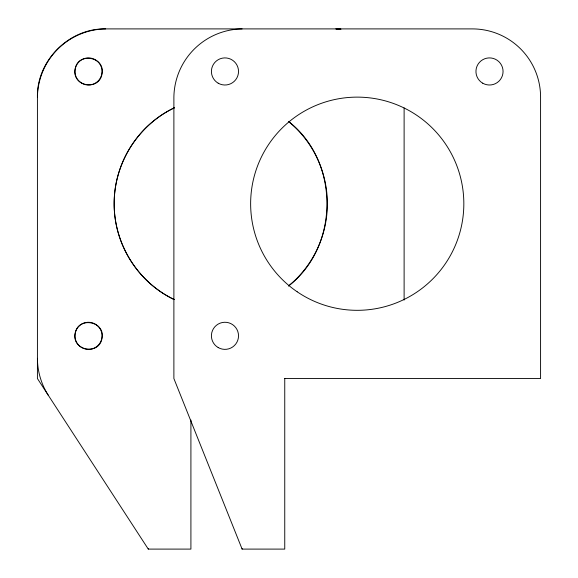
<?xml version="1.0" encoding="UTF-8"?>
<svg xmlns="http://www.w3.org/2000/svg" width="578" height="578" viewBox="0 0 578 578"><rect width="100%" height="100%" fill="white"/><g stroke="black" fill="none" stroke-linecap="round" stroke-linejoin="round"><path stroke-width="0.87" d="M190.913 420.054L190.913 549.1L148.279 549.1L37.418 378.539L37.418 97.126C36.602 60.661 69.172 28.084 105.637 28.9L472.363 28.9A68.226 68.226 0 0 1 540.582 97.126L540.582 378.539L284.47 378.539M288.538 285.922C339.741 246.517 339.741 160.922 288.538 121.525M174.166 107.963C137.99 124.935 113.873 163.827 114.162 203.723C113.873 243.613 137.99 282.512 174.166 299.476M242.11 28.9A69.288 69.288 0 0 0 173.884 97.126L173.884 378.539L242.11 549.1L284.752 549.1L284.752 378.539M340.984 29.189L335.89 28.9A68.226 68.226 0 0 1 340.355 29.045M48.436 395.497C41.327 384.471 37.462 371.437 37.418 358.317M404.116 107.898L404.116 300.069M242.11 548.515L242.11 549.1M148.279 548.674L148.279 549.1M37.418 97.126A69.288 69.288 0 0 1 105.637 28.9M289.694 122.406A106.598 106.598 0 0 1 288.653 285.908M174.072 299.549A106.598 106.598 0 0 1 174.513 107.681M75.364 68.146C70.61 86.389 99.828 91.96 102.118 73.247C104.885 57.005 78.774 52.027 75.364 68.146M75.364 332.509C70.61 350.752 99.828 356.323 102.118 337.61C104.885 321.368 78.774 316.39 75.364 332.509M218.188 83.196A13.561 13.561 0 0 0 238.526 71.455A13.561 13.561 0 0 0 218.188 59.715A13.561 13.561 0 0 0 218.188 83.196M482.724 83.196A13.561 13.561 0 0 0 503.062 71.455A13.561 13.561 0 0 0 482.724 59.715A13.561 13.561 0 0 0 482.724 83.196M218.188 347.559A13.561 13.561 0 0 0 238.526 335.818A13.561 13.561 0 0 0 218.188 324.077A13.561 13.561 0 0 0 218.188 347.559M297.186 291.796A106.598 106.598 0 0 0 463.534 211.685A106.598 106.598 0 0 0 310.986 107.681A106.598 106.598 0 0 0 297.186 291.796M81.715 83.196A13.561 13.561 0 0 0 102.053 71.455A13.561 13.561 0 0 0 81.715 59.715A13.561 13.561 0 0 0 81.715 83.196M81.715 347.559A13.561 13.561 0 0 0 102.053 335.818A13.561 13.561 0 0 0 81.715 324.077A13.561 13.561 0 0 0 81.715 347.559"/></g></svg>
